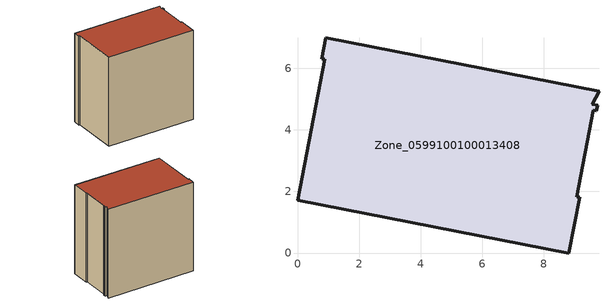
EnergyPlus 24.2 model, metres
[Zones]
Zone_0599100100013408
 floor ground (C_G): 0.78,6.31 0.92,6.98 9.79,5.26 9.56,4.82 9.74,4.8 9.71,4.61 9.61,4.63 9.06,1.83 9.16,1.81 8.81,0 0,1.71 0.89,6.3 z0
 wall outside (C_F): 8.81,0 9.16,1.81 9.06,1.83 9.61,4.63 9.71,4.61 9.74,4.8 9.56,4.82 9.79,5.26 0.92,6.98 0.78,6.31 0.89,6.3 0,1.71 8.81,0 z0:9.03
 roof outside (C_R): 9.74,4.8 9.56,4.82 9.79,5.26 0.92,6.98 0.78,6.31 0.89,6.3 0,1.71 8.81,0 9.16,1.81 9.06,1.83 9.61,4.63 9.71,4.61 z9.03
[BUILDING]
Pand.0599100100013408: North Axis=0; Terrain=City; Loads Convergence Tolerance Value=0.04; Temperature Convergence Tolerance Value=0.4; Solar Distribution=FullExterior; Maximum Number of Warmup Days=25; Minimum Number of Warmup Days=1
[Site:Location]
Rotterdam.The.Hague.AP_ZH_NLD Design_Conditions: Latitude=51.96; Longitude=4.45; Time Zone=1; Elevation=-4.5
[SITE:GROUNDTEMPERATURE:BUILDINGSURFACE]
18, 18, 18, 18, 18, 18, 18, 18, 18, 18, 18, 18
[MATERIAL] Thermal Absorptance=0.9; Solar Absorptance=0.7; Visible Absorptance=0.7
Name | Roughness | Thickness | Conductivity | Density | Specific Heat
G.TC.2015-2018 | MediumSmooth | 0.15 | 0.0428571 | 540 | 1210
F.TC.2015-2018 | Rough | 0.3 | 0.0666667 | 1920 | 840
R.TC.2015-2018 | MediumRough | 0.2 | 0.0333333 | 1500 | 1000
[CONSTRUCTION]
C_G: G.TC.2015-2018
C_F: F.TC.2015-2018
C_R: R.TC.2015-2018
[ZONE]
Zone_0599100100013408: Type=1; Multiplier=1; Ceiling Height=Autocalculate; Volume=Autocalculate; Floor Area=autocalculate; Part of Total Floor Area=Yes
[ZONEINFILTRATION:DESIGNFLOWRATE]
Infil_Zone_0599100100013408: Zone or ZoneList or Space or SpaceList=Zone_0599100100013408; Schedule=AlwaysOn; Design Flow Rate Calculation Method=Flow/Area; Flow Rate per Floor Area=0.0015; Constant Term Coefficient=1; Temperature Term Coefficient=0; Velocity Term Coefficient=0; Velocity Squared Term Coefficient=0
[HVACTEMPLATE:ZONE:IDEALLOADSAIRSYSTEM]
Zone_0599100100013408: Maximum Heating Supply Air Temperature=50; Minimum Cooling Supply Air Temperature=13; Maximum Heating Supply Air Humidity Ratio=0.0156; Minimum Cooling Supply Air Humidity Ratio=0.0077; Heating Limit=NoLimit; Cooling Limit=NoLimit; Dehumidification Control Type=ConstantSensibleHeatRatio; Cooling Sensible Heat Ratio=0.7; Dehumidification Setpoint=60; Humidification Control Type=None; Humidification Setpoint=30; Outdoor Air Method=None; Outdoor Air Flow Rate per Person=0.00944; Outdoor Air Flow Rate per Zone Floor Area=0; Outdoor Air Flow Rate per Zone=0; Demand Controlled Ventilation Type=None; Outdoor Air Economizer Type=NoEconomizer; Heat Recovery Type=None; Sensible Heat Recovery Effectiveness=0.7; Latent Heat Recovery Effectiveness=0.65
[ZONECONTROL:THERMOSTAT]
ThermostatControl_Zone_0599100100013408: Zone or ZoneList=Zone_0599100100013408; Control Type Schedule=DualSetpointControlType; Control 1=Thermostat_Zone_0599100100013408; Temperature Difference Between Cutout And Setpoint=0
[THERMOSTATSETPOINT:DUALSETPOINT]
Thermostat_Zone_0599100100013408: Heating Setpoint Temperature Schedule=HeatingSetpoint_Zone_0599100100013408; Cooling Setpoint Temperature Schedule=CoolingSetpoint_Zone_0599100100013408
[SCHEDULE:COMPACT]
HeatingSetpoint_Zone_0599100100013408: Through: 12/31, For: AllDays, Until: 24:00, 21
CoolingSetpoint_Zone_0599100100013408: Through: 12/31, For: AllDays, Until: 24:00, 24
DualSetpointControlType: Through: 12/31, For: AllDays, Until: 24:00, 4
AlwaysOn: Through: 12/31, For: AllDays, Until: 24:00, 1
